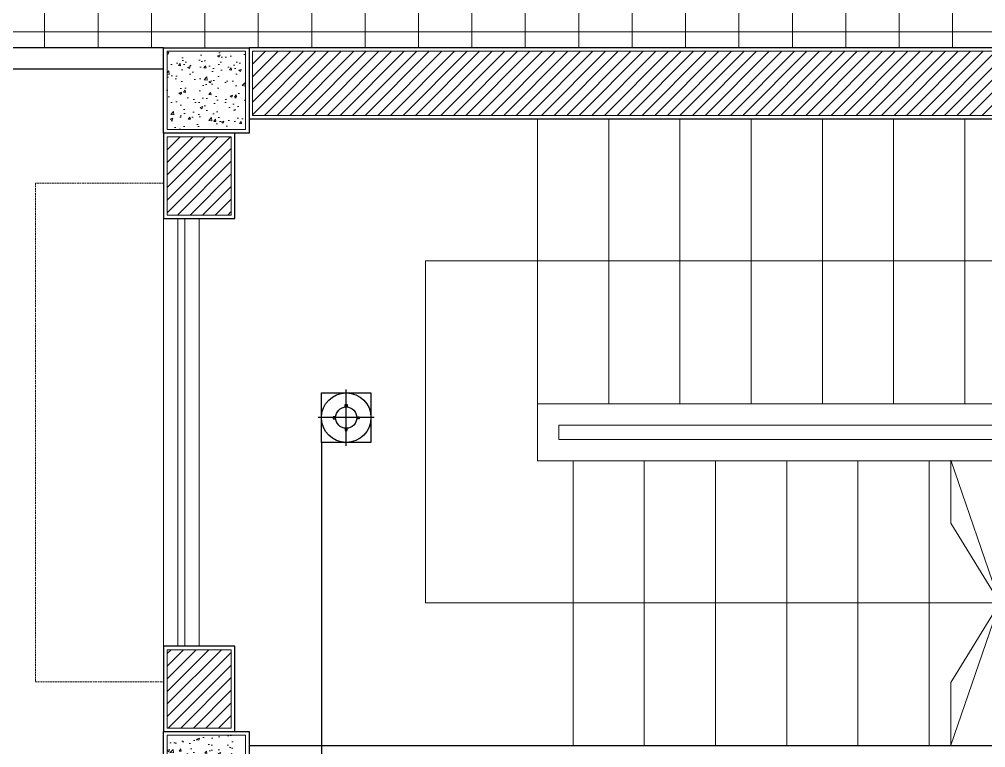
# Model space of a CAD drawing. Header units: inches. Extents: x 112 to 4169, y -2569 to 841.
# Drawn here: x 1661.3 to 1797, y -768.5 to -666.3 of the extents above; entities that cross this region are included whole.
import ezdxf

# ---------------------------------------------------------------- set-up
doc = ezdxf.new("R2010")
doc.units = ezdxf.units.IN
doc.header["$MEASUREMENT"] = 0
doc.linetypes.add('DASH', pattern=[0.35, 0.25, -0.1])
for name, color, linetype in [('Cables', 7, 'Continuous'), ('Lights', 7, 'Continuous'), ('wall 05', 253, 'Continuous')]:
    doc.layers.add(name, color=color, linetype=linetype)
for name, color, linetype, lineweight in [('COLUMN', 1, 'Continuous', 25), ('Glass', 5, 'Continuous', 9), ('HACTH', 8, 'Continuous', 9), ('MARKER', 171, 'Continuous', 15), ('Plaster Line', 254, 'Continuous', 15), ('railing', 232, 'Continuous', 15), ('Stair', 86, 'Continuous', 18), ('Sunshed', 5, 'Continuous', 15), ('WINDOW', 140, 'Continuous', 9)]:
    doc.layers.add(name, color=color, linetype=linetype, lineweight=lineweight)
pattern_1 = [(45, (-121375.1226723856, -172383.6424032336), (-0.8838834764831843, 0.8838834764831844), [])]

# ---------------------------------------------------------------- blocks, each defined once
blk = doc.blocks.new('C 12X12')
at = {"layer": 'HACTH'}
h = blk.add_hatch(dxfattribs=at)
h.set_pattern_fill('AR-CONC', color=256, scale=0.5, style=0)
h.set_pattern_definition([(50, (0, 0), (3.586300913003767, -0.3137606749129755), [0.375, -4.125]), (355, (0, 0), (-0.693756668065, 3.760960668500059), [0.3, -3.3]), (100.4514, (0.2988584, -0.0261467), (2.892546908570108, 3.447197710304768), [0.31870095, -3.50571056]), (46.18420000000001, (0, 1), (5.336205243128222, -0.8275950716450904), [0.5625, -6.1875]), (96.6356, (0.444683725, 0.931033465), (4.673313527743517, 4.870589354502209), [0.47805144, -5.258565]), (351.1842, (0, 1), (4.673309725668136, 4.870593004626623), [0.45, -4.95]), (21, (0.5, 0.75), (2.984535260592308, -2.013094453326694), [0.375, -4.125]), (326.0000000000001, (0.5, 0.75), (1.216576659607909, 3.625750225234265), [0.3, -3.3]), (71.4514, (0.748711165, 0.58224197), (4.20111314290745, 1.612652483549762), [0.31870095, -3.50571056]), (37.50000000000001, (0, 0), (0.06079927658645334, 1.664469269156557), [0, -3.26, 0, -3.35, 0, -3.3125]), (7.499999999999999, (0, 0), (1.315347687210743, 1.972058559411801), [0, -1.91, 0, -3.185, 0, -1.2625]), (327.5, (-1.115, 0), (2.669112180862045, -0.112774358671899), [0, -1.25, 0, -3.9, 0, -5.175]), (317.5, (-1.615, 0), (2.915930846711931, 0.5005249116615882), [0, -1.625, 0, -2.59, 0, -3.675])])
h.paths.add_polyline_path([(88278.99999999999, -6819.5), (88278.99999999999, -6808.5), (88267.99999999999, -6808.5), (88267.99999999999, -6819.5)])
at = {"layer": 'COLUMN'}
blk.add_lwpolyline([(88267.49999999999, -6808), (88279.49999999999, -6808), (88279.49999999999, -6820), (88267.49999999999, -6820)], close=True, dxfattribs=at)
at = {"layer": 'Plaster Line'}
blk.add_lwpolyline([(88267.99999999999, -6808.5), (88278.99999999999, -6808.5), (88278.99999999999, -6819.5), (88267.99999999999, -6819.5)], close=True, dxfattribs=at)

msp = doc.modelspace()

# ---------------------------------------------------------------- hatches: boundary and pattern name
at = {"layer": 'HACTH', "ltscale": 10}
h = msp.add_hatch(dxfattribs=at)
h.set_pattern_fill('ANSI37', color=256, scale=60, angle=45, style=0)
h.set_pattern_definition([(90, (-137895.1299962992, -172410.5183149067), (-7.5, 1.332267629550188e-15), []), (180, (-137895.1299962992, -172410.5183149067), (-1.332267629550188e-15, -7.5), [])])
h.paths.add_polyline_path([(2290.578841825403, -670.2379126621145), (2290.578841825403, -682.2379126621145), (2290.578841825403, -689.2379126620563), (2308.578841825432, -689.2379126620563), (2308.578841825461, -759.2379126620563), (2290.578841825403, -759.2379126620563), (2290.578841825403, -785.2379126621145), (2308.578841825461, -785.2379126621436), (2308.578841825461, -855.2379126621145), (2290.578841825403, -855.2379126621436), (2290.578841825432, -874.2379126620854), (2345.589122052459, -874.2379126621145), (2345.589122052401, -615.227632435146), (2290.578841825403, -615.2276324351169), (1939.078841825374, -615.2276324351169), (1939.078841825374, -670.2379126621436), (1950.338841825355, -670.2379126621436), (1950.338841825355, -652.2379126620854), (2020.338841825355, -652.2379126620854), (2020.338841825355, -670.2379126621145), (2044.578841825404, -670.2379126621145), (2044.578841825404, -652.2379126620854), (2114.578841825403, -652.2379126620854), (2114.578841825403, -670.2379126620272), (2124.578841825403, -670.2379126620272), (2179.412175158746, -670.2379126620272), (2179.412175158746, -652.2379126620854), (2249.412175158746, -652.2379126620854), (2249.412175158746, -670.2379126620563), (2278.578841825403, -670.2379126620563)])
h.paths.add_polyline_path([(1806.578841825404, -670.2379126621145), (1806.578841825433, -615.2276324351169), (1621.578841825374, -615.2276324351169), (1621.578841825374, -670.2379126621145), (1681.578841825374, -670.2379126621145), (1693.578841825374, -670.2379126621145)])
at = {"layer": 'HACTH'}
h = msp.add_hatch(dxfattribs=at)
h.set_pattern_fill('ANSI31', color=256, scale=10, style=0)
h.set_pattern_definition(pattern_1)
h.paths.add_polyline_path([(1836.078841825345, -679.727632435146), (1836.078841825345, -670.7379126621145), (1694.078841825374, -670.7379126621145), (1694.078841825374, -679.727632435146)])
h = msp.add_hatch(dxfattribs=at)
h.set_pattern_fill('ANSI31', color=256, scale=10, style=0)
h.set_pattern_definition(pattern_1)
h.paths.add_polyline_path([(1691.078841825374, -682.7379126621145), (1682.078841825374, -682.7379126621145), (1682.078841825374, -693.727632435146), (1691.078841825374, -693.727632435146)])
h = msp.add_hatch(dxfattribs=at)
h.set_pattern_fill('ANSI31', color=256, scale=10, style=0)
h.set_pattern_definition(pattern_1)
h.paths.add_polyline_path([(1691.078841825345, -765.7276324352042), (1691.078841825345, -754.727632435146), (1682.078841825374, -754.727632435146), (1682.078841825404, -765.7276324352333)])
h.paths.add_polyline_path([(1686.078841825345, -778.7276324352042), (1682.078841825345, -778.7276324352042), (1682.078841825345, -825.7327725486448), (1686.078841825345, -825.7327725486448)])
h.paths.add_polyline_path([(1682.078841825345, -873.7379126621436), (1686.078841825374, -873.7379126621145), (1686.078841825374, -856.7327725486739), (1682.078841825345, -856.7327725486739)])

# ---------------------------------------------------------------- linework, layer by layer
for points in [[(1707.073568256339, -720.6686739836081), (1707.073568256339, -720.3299369746943), (1707.370350856836, -720.3299369746943), (1707.370350856836, -720.6686739836081)], [(1705.735357466458, -722.0206122802463), (1705.396638098088, -722.0240692585392), (1705.399666910945, -722.3208364033685), (1705.738386279315, -722.3173794250756)], [(1708.708561646717, -722.0206122802463), (1709.047281015087, -722.0240692585392), (1709.04425220223, -722.3208364033685), (1708.70553283386, -722.3173794250756)], [(1707.073568256339, -723.6390040380867), (1707.073568256339, -723.9777410470004), (1707.370350856836, -723.9777410470004), (1707.370350856836, -723.6390040380867)]]:
    msp.add_lwpolyline(points)
msp.add_circle((1707.221959556588, -722.1538390108474), 1.492559927146615)
at = {"layer": 'Cables', "color": 3}
msp.add_line((1703.734278291297, -725.6853225427451), (1703.734278291297, -772.8279366952695), dxfattribs=at)
at = {"layer": 'Glass', "ltscale": 10}
msp.add_lwpolyline([(1683.578841825374, -754.227632435146), (1684.578841825374, -754.227632435146), (1684.578841825374, -694.227632435146), (1683.578841825374, -694.227632435146)], close=True, dxfattribs=at)
at = {"layer": 'Lights', "color": 40}
for p, q in [((1707.221959556588, -726.0938692509114), (1707.221959556588, -718.2138087707833)), ((1711.161989796652, -722.1538390108474), (1703.281929316523, -722.1538390108474))]:
    msp.add_line(p, q, dxfattribs=at)
at = {"layer": 'Lights'}
msp.add_lwpolyline([(1703.745765190588, -718.6776446448479), (1710.698153922587, -718.6776446448479), (1710.698153922587, -725.6300333768469), (1703.745765190588, -725.6300333768469)], close=True, dxfattribs=at)
msp.add_circle((1707.221959556588, -722.1538390108474), 3.476194365999436, dxfattribs=at)
at = {"layer": 'MARKER'}
msp.add_lwpolyline([(1799.020047711189, -748.1322191741692), (1792.131776434641, -736.9536780156104), (1792.131776434641, -728.1322191741401), (1799.020047711189, -748.1322191741692), (1792.131776434641, -768.1322191741983), (1792.131776434641, -759.310760332728), (1799.020047711189, -748.1322191741692), (1718.372261307706, -748.1322191741692), (1718.372261307765, -700.132219174111), (1841.458482836935, -700.132219174111)], dxfattribs=at)
at = {"layer": 'Plaster Line'}
for points in [[(1836.078841825345, -670.7379126621145), (1694.078841825374, -670.7379126621145), (1694.078841825374, -679.727632435146), (1836.078841825345, -679.727632435146)], [(1691.078841825374, -682.7379126621145), (1682.078841825374, -682.7379126621145), (1682.078841825374, -693.727632435146), (1691.078841825374, -693.727632435146)], [(1691.078841825345, -754.727632435146), (1682.078841825374, -754.727632435146), (1682.078841825404, -765.7276324352042), (1691.078841825345, -765.7276324352042)]]:
    msp.add_lwpolyline(points, close=True, dxfattribs=at)
at = {"layer": 'railing'}
for points in [[(1734.078841825345, -720.2276324351751), (1839.078841825345, -720.227632435146), (1839.078841825345, -728.227632435146), (1734.078841825345, -728.2276324351751)], [(1737.078841825345, -723.2276324351751), (1836.078841825345, -723.227632435146), (1836.078841825345, -725.227632435146), (1737.078841825345, -725.2276324351751)]]:
    msp.add_lwpolyline(points, close=True, dxfattribs=at)
at = {"layer": 'Stair'}
for p, q in [((1734.078841825345, -720.227632435146), (1734.078841825345, -680.2276324351169)), ((1744.078841825345, -720.227632435146), (1744.078841825345, -680.2276324351169)), ((1754.078841825345, -720.227632435146), (1754.078841825345, -680.2276324351169)), ((1764.078841825345, -720.227632435146), (1764.078841825345, -680.2276324351169)), ((1774.078841825345, -720.227632435146), (1774.078841825345, -680.2276324351169)), ((1784.078841825345, -720.227632435146), (1784.078841825345, -680.2276324351169)), ((1794.078841825345, -720.227632435146), (1794.078841825345, -680.2276324351169)), ((1739.078841825345, -768.2276324351751), (1739.078841825345, -728.227632435146)), ((1749.078841825345, -768.2276324351751), (1749.078841825345, -728.227632435146)), ((1759.078841825345, -768.2276324351751), (1759.078841825345, -728.227632435146)), ((1769.078841825345, -768.2276324351751), (1769.078841825345, -728.227632435146)), ((1779.078841825345, -768.2276324351751), (1779.078841825345, -728.227632435146)), ((1789.078841825345, -768.2276324351751), (1789.078841825345, -728.227632435146))]:
    msp.add_line(p, q, dxfattribs=at)
at = {"layer": 'Sunshed', "linetype": 'DASH'}
msp.add_lwpolyline([(1681.578841825374, -689.227632435146), (1663.578841825374, -689.227632435146), (1663.578841825374, -759.227632435146), (1681.578841825374, -759.227632435146)], dxfattribs=at)
at = {"layer": 'wall 05'}
for points in [[(1681.578841825374, -670.2379126621145), (1621.578841825374, -670.2379126621436), (1621.578841825404, -1054.237912662056), (1681.578841825374, -1054.237912662114)], [(1681.578841825374, -673.2379126621145), (1624.578841825374, -673.2379126621436), (1624.578841825404, -1051.237912662056), (1681.578841825374, -1051.237912662114)], [(1767.578841825404, -879.2379126621436), (1772.578841825404, -879.2379126621436), (1772.578841825404, -874.2379126621436), (1772.578841825404, -874.2379126621436), (1772.578841825404, -778.2276324351751), (1842.578841825345, -778.227632435146), (1842.578841825345, -768.2276324351169), (1693.578841825374, -768.2276324351751), (1693.578841825374, -778.2276324351751), (1767.578841825404, -778.2276324351751), (1767.578841825404, -819.2379126621145)]]:
    msp.add_lwpolyline(points, dxfattribs=at)
for points in [[(1836.578841825345, -670.2379126621145), (1693.578841825374, -670.2379126621145), (1693.578841825374, -680.227632435146), (1836.578841825345, -680.227632435146)], [(1691.578841825374, -682.2379126621145), (1681.578841825374, -682.2379126621145), (1681.578841825374, -694.227632435146), (1691.578841825374, -694.227632435146)], [(1691.578841825345, -754.227632435146), (1681.578841825374, -754.227632435146), (1681.578841825404, -766.2276324352042), (1691.578841825345, -766.2276324352042)]]:
    msp.add_lwpolyline(points, close=True, dxfattribs=at)
at = {"layer": 'WINDOW', "ltscale": 10}
msp.add_lwpolyline([(1681.578841825374, -754.227632435146), (1686.578841825374, -754.227632435146), (1686.578841825374, -694.227632435146), (1681.578841825374, -694.227632435146)], close=True, dxfattribs=at)
msp.add_lwpolyline([(1686.578841825374, -754.227632435146), (1686.578841825374, -694.2276324351751)], dxfattribs=at)

# ---------------------------------------------------------------- block references
at = {"layer": 'HACTH'}
for p in [(-86585.9211581746, 6137.762087337886), (-86585.9211581746, 6041.772367564796)]:
    msp.add_blockref('C 12X12', p, dxfattribs=at)

doc.saveas('drawing.dxf')
